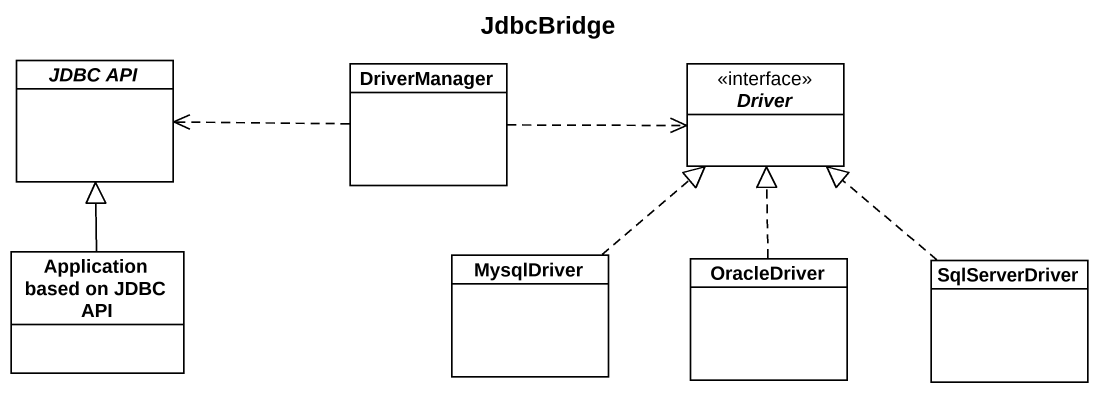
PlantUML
@startuml
title JdbcBridge
hide circle
hide empty members
abstract class "JDBC API" as JDBC_API
class DriverManager
interface Driver <<interface>>
class "Application based on JDBC API" as Application_based_on_JDBC
class MysqlDriver
class OracleDriver
class SqlServerDriver
DriverManager .left.> JDBC_API
DriverManager .right.> Driver
Application_based_on_JDBC -up-|> JDBC_API
MysqlDriver .up.|> Driver
OracleDriver .up.|> Driver
SqlServerDriver .up.|> Driver
@enduml
